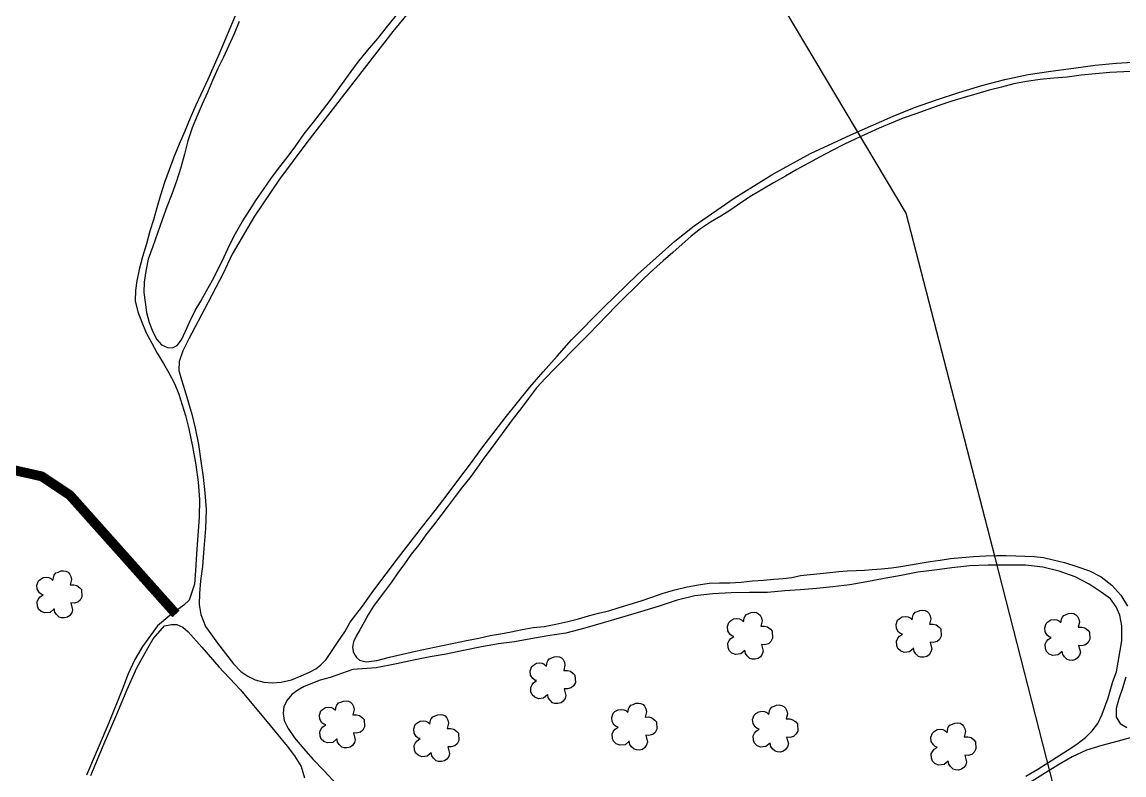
# Model space of a CAD drawing. Header units: millimetres. Extents: x 758395 to 764335, y 7809539 to 7813739.
# Drawn here: x 760642.9 to 760980.5, y 7812316.5 to 7812547 of the extents above; entities that cross this region are included whole.
import ezdxf

# ---------------------------------------------------------------- set-up
doc = ezdxf.new("R2010")
doc.units = ezdxf.units.MM
doc.linetypes.add('CONTINUO', pattern=[0])
for name, color, linetype in [('0114000634', 1, 'Continuous'), ('0114000634021', 5, 'Continuous'), ('0114000634037', 5, 'Continuous'), ('0114000634041', 5, 'Continuous'), ('0114000634042', 5, 'Continuous'), ('0114000634045', 5, 'Continuous'), ('MATO', 3, 'Continuous'), ('REDE_DE_LUZ', 6, 'Continuous'), ('TEXTO', 7, 'Continuous')]:
    doc.layers.add(name, color=color, linetype=linetype)

msp = doc.modelspace()

# ---------------------------------------------------------------- linework, layer by layer
at = {"layer": '0114000634', "color": 1, "linetype": 'ByBlock'}
msp.add_lwpolyline([(760708.18, 7812548.85), (760703.3, 7812537.3), (760699.74, 7812529.4), (760696.09, 7812521.59), (760694.33, 7812517.6), (760692.7, 7812513.55), (760690.97, 7812509.61), (760689.34, 7812505.65), (760687.98, 7812501.71), (760686.55, 7812497.9), (760685.3, 7812493.97), (760684.18, 7812490.07), (760683.19, 7812486.41), (760682.06, 7812482.97), (760681, 7812479.12), (760679.81, 7812475.08), (760678.77, 7812471.23), (760678.01, 7812467.78), (760677.58, 7812464.76), (760677.54, 7812461.64), (760678.36, 7812458.27), (760679.56, 7812455.07), (760680.92, 7812451.88), (760682.6, 7812448.67), (760684.24, 7812445.6), (760686.16, 7812442.44), (760687.8, 7812439.57), (760689.56, 7812436.38), (760690.95, 7812433.02), (760691.96, 7812429.81), (760692.93, 7812426.52), (760693.97, 7812422.5), (760695.09, 7812417.01), (760696.06, 7812411.47), (760696.78, 7812406.09), (760697.23, 7812400.82), (760697.18, 7812395.43), (760696.3, 7812384.2), (760695.99, 7812379.05), (760695.7, 7812374.9), (760694.83, 7812372.12), (760694.09, 7812370.02), (760692.44, 7812368.51), (760690.18, 7812366.79), (760688.19, 7812365.3), (760684.33, 7812362.12), (760682.25, 7812359.22), (760679.82, 7812355.79), (760677.46, 7812351.82), (760675.4, 7812347.49), (760673.61, 7812342.84), (760669.44, 7812332.44), (760662.61, 7812316.38)], dxfattribs=at)
at = {"layer": '0114000634021', "linetype": 'ByBlock'}
msp.add_lwpolyline([(760709.36, 7812547.18), (760707.87, 7812543.39), (760706.24, 7812539.77), (760704.57, 7812536.26), (760702.8, 7812532.73), (760701.18, 7812529.07), (760699.64, 7812525.42), (760698.08, 7812521.82), (760696.54, 7812518.28), (760694.99, 7812514.64), (760693.62, 7812510.68), (760692.6, 7812506.51), (760691.49, 7812502.44), (760690.21, 7812498.32), (760688.73, 7812494.31), (760687.2, 7812490.42), (760685.79, 7812486.46), (760684.32, 7812482.4), (760682.89, 7812478.27), (760681.53, 7812474.44), (760680.79, 7812470.73), (760680.28, 7812467.35), (760680.22, 7812464.18), (760680.55, 7812461.21), (760681, 7812458.08), (760681.82, 7812454.96), (760682.9, 7812452.13), (760684.2, 7812449.8), (760685.64, 7812448.17), (760687.38, 7812447.37), (760689, 7812447.26), (760690.4, 7812447.94), (760691.71, 7812449.73), (760692.94, 7812452.38), (760694.34, 7812455.54), (760695.92, 7812458.65), (760697.61, 7812461.58), (760699.38, 7812464.66), (760701.24, 7812468.02), (760703.1, 7812471.59), (760704.76, 7812475.14), (760706.47, 7812478.71), (760708.29, 7812482.27), (760710.32, 7812485.83), (760712.59, 7812489.26), (760714.71, 7812492.63), (760716.86, 7812495.77), (760719.05, 7812498.96), (760721.45, 7812502.21), (760724.05, 7812505.53), (760726.7, 7812509.05), (760729.31, 7812512.78), (760732.11, 7812516.39), (760734.96, 7812519.87), (760737.62, 7812523.42), (760740.26, 7812527.03), (760742.92, 7812530.73), (760745.67, 7812534.55), (760748.71, 7812538.29), (760751.92, 7812541.99), (760754.97, 7812545.83), (760758.06, 7812549.68)], dxfattribs=at)
at = {"layer": '0114000634037', "linetype": 'ByBlock'}
for points in [[(760984.58, 7812531.97), (760980.42, 7812531.76), (760976.13, 7812531.55), (760971.69, 7812531.13), (760967.32, 7812530.69), (760963.05, 7812530.16), (760958.97, 7812529.83), (760954.74, 7812529.4), (760950.56, 7812528.81), (760946.76, 7812528.07), (760942.96, 7812527.1), (760939.14, 7812526.11), (760935.35, 7812525.06), (760931.53, 7812523.9), (760927.7, 7812522.73), (760924.03, 7812521.52), (760920.39, 7812520.21), (760916.65, 7812518.93), (760912.85, 7812517.53), (760909.11, 7812516), (760905.5, 7812514.46), (760901.89, 7812512.86), (760898.31, 7812511.2), (760894.67, 7812509.48), (760891.07, 7812507.67), (760887.41, 7812505.69), (760883.78, 7812503.77), (760880.27, 7812501.83), (760876.75, 7812499.78), (760873.12, 7812497.79), (760869.77, 7812495.88), (760866.39, 7812493.84), (760863.1, 7812491.66), (760859.98, 7812489.55), (760856.98, 7812487.55), (760853.79, 7812485.69), (760850.74, 7812483.66), (760847.88, 7812481.41), (760845.07, 7812479.02), (760842.2, 7812476.49), (760839.26, 7812473.93), (760836.32, 7812471.28), (760833.39, 7812468.52), (760830.49, 7812465.61), (760827.55, 7812462.8), (760824.8, 7812460.05), (760822.14, 7812457.29), (760819.37, 7812454.37), (760816.58, 7812451.52), (760813.9, 7812448.76), (760811.22, 7812446.11), (760808.52, 7812443.41), (760805.94, 7812440.75), (760803.26, 7812437.94), (760800.5, 7812435), (760797.99, 7812431.75), (760795.66, 7812428.58), (760793.36, 7812425.62), (760791.13, 7812422.51), (760788.84, 7812419.46), (760786.57, 7812416.47), (760784.36, 7812413.43), (760782.16, 7812410.4), (760780.01, 7812407.49), (760777.76, 7812404.67), (760775.59, 7812401.78), (760773.39, 7812398.83), (760771.14, 7812395.87), (760768.91, 7812392.93), (760766.62, 7812389.99), (760764.42, 7812386.91), (760762.13, 7812384.04), (760760.09, 7812381.17), (760758.03, 7812378.34), (760756.1, 7812375.54), (760754.23, 7812373.02), (760752.27, 7812370.56), (760750.56, 7812368.21), (760748.99, 7812365.74), (760747.68, 7812363.23), (760746.38, 7812360.87), (760745.25, 7812359), (760744.43, 7812357.24), (760744.07, 7812355.59), (760744.27, 7812354.3), (760744.68, 7812353.38), (760745, 7812352.95), (760745.31, 7812352.47), (760746.28, 7812351.67), (760748.29, 7812351.07), (760751.57, 7812351.52), (760755.49, 7812352.5), (760759.47, 7812353.5), (760763.43, 7812354.34), (760767.32, 7812355.22), (760771.22, 7812356.05), (760775.17, 7812356.87), (760779.05, 7812357.6), (760782.84, 7812358.35), (760786.3, 7812359.14), (760789.44, 7812359.7), (760792.68, 7812360.32), (760796.05, 7812361.04), (760799.46, 7812361.59), (760802.85, 7812361.95), (760806.45, 7812362.69), (760810.06, 7812363.47), (760813.37, 7812364.32), (760816.45, 7812365.19), (760819.51, 7812365.99), (760822.62, 7812366.72), (760825.84, 7812367.73), (760829.22, 7812368.81), (760832.55, 7812369.78), (760835.84, 7812370.94), (760839.33, 7812372.11), (760842.91, 7812373.13), (760846.6, 7812374.03), (760850.15, 7812374.73), (760853.37, 7812375.18), (760856.56, 7812375.27), (760859.76, 7812375.34), (760863.16, 7812375.5), (760866.66, 7812375.92), (760870.05, 7812376.11), (760873.18, 7812376.46), (760876.03, 7812376.66), (760878.68, 7812376.98), (760881.33, 7812377.5), (760884.34, 7812377.88), (760887.42, 7812378.17), (760890.38, 7812378.48), (760893.06, 7812378.75), (760895.65, 7812378.96), (760898.43, 7812379.1), (760900.97, 7812379.23), (760903.29, 7812379.39), (760906.22, 7812379.62), (760909.28, 7812379.85), (760912.14, 7812380.29), (760915.06, 7812380.78), (760918.05, 7812381.37), (760921.09, 7812381.86), (760924.15, 7812382.28), (760927.35, 7812382.71), (760930.81, 7812383.1), (760934.4, 7812383.38), (760938.01, 7812383.57), (760941.39, 7812383.64), (760944.41, 7812383.71), (760947.3, 7812383.62), (760950.11, 7812383.46), (760952.91, 7812383.38), (760955.81, 7812383.1), (760958.78, 7812382.39), (760962.26, 7812381.55), (760966.01, 7812380.28), (760969.85, 7812378.96), (760973.5, 7812377.15), (760976.78, 7812374.58), (760979.48, 7812371.58), (760981.51, 7812368.19)], [(760980.98, 7812346.4), (760980.01, 7812343.04), (760978.87, 7812339.83), (760978.07, 7812336.81), (760978.09, 7812334.22), (760979.25, 7812332.24), (760981.36, 7812331)]]:
    msp.add_lwpolyline(points, dxfattribs=at)
at = {"layer": '0114000634041', "linetype": 'ByBlock'}
for points in [[(760765.15, 7812554.69), (760756.47, 7812544.14), (760747.7, 7812532.77), (760738.86, 7812521.42), (760730.08, 7812510.15), (760721.73, 7812498.89), (760714.04, 7812487.56), (760707.28, 7812475.89), (760704.52, 7812470.06), (760698.81, 7812459.12), (760693.97, 7812450.02), (760692.11, 7812446.31), (760690.98, 7812443.11), (760690.92, 7812440.28), (760691.67, 7812437.44), (760692.78, 7812434.19), (760694.89, 7812426.95), (760695.92, 7812422.62), (760696.92, 7812417.62), (760697.64, 7812412.54), (760698.36, 7812407.66), (760698.87, 7812402.82), (760699.27, 7812397.71), (760699.09, 7812391.97), (760698.6, 7812385.8), (760698.13, 7812380.34), (760697.51, 7812375.89), (760697.19, 7812372.05), (760697.15, 7812368.65), (760697.64, 7812365.59), (760699.07, 7812361.94), (760700.75, 7812359.7), (760702.71, 7812356.84), (760707.69, 7812350.5), (760709.93, 7812348.16), (760712, 7812346.72), (760714.31, 7812345.57), (760716.9, 7812344.94), (760719.48, 7812344.72), (760722.3, 7812344.87), (760725.4, 7812345.59), (760728.4, 7812346.82), (760730.98, 7812347.95), (760732.89, 7812348.95), (760734.41, 7812350.18), (760736.01, 7812351.86), (760737.87, 7812354.56), (760739.73, 7812357.32), (760741.75, 7812360.33), (760743.44, 7812363.24), (760747.21, 7812368.21), (760750.63, 7812373.04), (760758.16, 7812383.07), (760765.6, 7812392.57)], [(760765.6, 7812392.57), (760769.44, 7812397.46), (760773.16, 7812402.25), (760776.72, 7812407.02), (760780.22, 7812411.78), (760783.75, 7812416.5), (760790.89, 7812425.83), (760798.41, 7812435.22), (760802.48, 7812439.93), (760806.79, 7812444.72), (760811.23, 7812449.67), (760821, 7812459.59), (760831.45, 7812469.72), (760842.86, 7812479.88), (760848.79, 7812484.59), (760861, 7812493.12), (760872.84, 7812500.46), (760884.41, 7812506.77), (760896.76, 7812512.47), (760909.73, 7812518.17), (760916.28, 7812520.82), (760923.01, 7812523.21), (760929.9, 7812525.46), (760936.89, 7812527.58), (760943.99, 7812529.43), (760951.06, 7812530.98), (760958.08, 7812532), (760965, 7812532.92), (760971.66, 7812533.79), (760978.06, 7812534.42), (760990.05, 7812535.13)]]:
    msp.add_lwpolyline(points, dxfattribs=at)
at = {"layer": '0114000634042', "linetype": 'ByBlock'}
msp.add_lwpolyline([(760663.99, 7812316.33), (760668.07, 7812326.13), (760670.09, 7812330.82), (760671.95, 7812335.1), (760675.08, 7812342.6), (760678.02, 7812349.32), (760681.48, 7812355.52), (760683.04, 7812358.14), (760686.53, 7812362.13), (760688.62, 7812362.58), (760690.28, 7812362.54), (760692.13, 7812361.73), (760693.8, 7812360.3), (760697.96, 7812355.58), (760703.2, 7812349.6), (760709.75, 7812342.53), (760718.93, 7812331.59), (760724.09, 7812325.3), (760726.39, 7812322.29), (760728.4, 7812319.06), (760729.4, 7812315.65)], dxfattribs=at)
at = {"layer": '0114000634045', "linetype": 'ByBlock'}
msp.add_lwpolyline([(760983.79, 7812328.28), (760978.68, 7812326.81), (760973.7, 7812325.46), (760969.02, 7812324.06), (760964.64, 7812322), (760960.23, 7812319.44), (760955.58, 7812316.6), (760946.1, 7812310.72)], dxfattribs=at)
at = {"layer": 'MATO', "linetype": 'ByBlock'}
msp.add_lwpolyline([(760950.38, 7812316.14), (760954.08, 7812318.29), (760963.1, 7812323.93), (760966.01, 7812325.95), (760968.66, 7812327.97), (760970.71, 7812329.99), (760972.44, 7812332.28), (760973.82, 7812335.13), (760975.57, 7812340.14), (760977.06, 7812345.08), (760978.14, 7812348.05), (760979.79, 7812357.59), (760979.82, 7812362.18), (760979.18, 7812365.4), (760978.11, 7812367.98), (760976.31, 7812370.39), (760973.48, 7812372.47), (760969.81, 7812374.9), (760965.46, 7812377.1), (760960.62, 7812378.86), (760955.56, 7812380.06), (760950.28, 7812380.68), (760944.67, 7812380.73), (760938.87, 7812380.72), (760933.24, 7812380.46), (760927.76, 7812379.88), (760922.42, 7812379.18), (760917.31, 7812378.54), (760912.16, 7812377.57), (760906.95, 7812376.65), (760901.73, 7812375.65), (760896.48, 7812374.73), (760891.26, 7812374.05), (760886.28, 7812373.56), (760881.34, 7812373.17), (760876.53, 7812372.83), (760871.3, 7812372.39), (760865.73, 7812372.31), (760860.07, 7812372.21), (760854.51, 7812371.98), (760848.99, 7812371.28), (760843.59, 7812369.96), (760838.11, 7812368.21), (760832.34, 7812366.39), (760826.49, 7812364.68), (760820.87, 7812363.08), (760815.26, 7812361.42), (760809.49, 7812359.93), (760803.92, 7812359.09), (760798.71, 7812358.19), (760793.72, 7812357.28), (760788.82, 7812356.61), (760783.61, 7812355.72), (760778.15, 7812354.55), (760772.82, 7812353.5), (760767.91, 7812352.69), (760763.28, 7812351.76), (760758.99, 7812350.82), (760757.63, 7812350.46), (760751.39, 7812349.27), (760744.21, 7812348.82), (760737.3, 7812346.32), (760734.21, 7812345.52), (760729.35, 7812343.61), (760727.35, 7812342.48), (760725.54, 7812341.1), (760724.05, 7812339.38), (760723.12, 7812337.42), (760722.85, 7812335.27), (760723.15, 7812333.12), (760724.36, 7812330.72), (760726.33, 7812327.88), (760729.15, 7812324.46), (760731.95, 7812321.29), (760735.32, 7812317.87), (760743.42, 7812309.14)], dxfattribs=at)
at = {"layer": 'MATO', "linetype": 'CONTINUO'}
for points in [[(760652.7, 7812367.3, 0), (760651.46, 7812366.25, 0), (760649.87, 7812366.07, 0), (760648.75, 7812366.51, 0), (760647.95, 7812367.29, 0), (760647.62, 7812368.2, 0), (760647.53, 7812369.53, 0), (760647.96, 7812370.37, 0), (760648.41, 7812370.99, 0), (760649.32, 7812371.61, 0), (760648.74, 7812371.79, 0), (760648.17, 7812372.26, 0), (760647.5, 7812373.32, 0), (760647.38, 7812374.59, 0), (760647.86, 7812375.9, 0), (760648.37, 7812376.37, 0), (760649.3, 7812376.94, 0), (760650.28, 7812377.07, 0), (760651.06, 7812376.96, 0), (760651.68, 7812376.67, 0), (760652.35, 7812376.07, 0), (760652.56, 7812377.22, 0), (760652.73, 7812377.68, 0), (760653.23, 7812378.32, 0), (760653.99, 7812378.6, 0), (760654.72, 7812378.93, 0), (760655.55, 7812379, 0), (760656.33, 7812378.89, 0), (760656.96, 7812378.56, 0), (760657.43, 7812378.05, 0), (760657.85, 7812377.23, 0), (760658.01, 7812376.33, 0), (760657.63, 7812374.71, 0), (760658.76, 7812374.73, 0), (760659.7, 7812374.5, 0), (760660.58, 7812373.8, 0), (760661.07, 7812373.24, 0), (760661.21, 7812371.02, 0), (760660.66, 7812370.02, 0), (760659.94, 7812369.36, 0), (760658.8, 7812369.06, 0), (760657.8, 7812369.14, 0), (760658.33, 7812367.07, 0), (760658.08, 7812366.18, 0), (760657.48, 7812365.34, 0), (760656.82, 7812364.81, 0), (760655.88, 7812364.58, 0), (760654.95, 7812364.64, 0), (760654.25, 7812364.83, 0), (760653.45, 7812365.62, 0), (760652.91, 7812366.33, 0), (760652.74, 7812367.41, 0)], [(760864.28, 7812354.61, 0), (760863.03, 7812353.56, 0), (760861.45, 7812353.38, 0), (760860.32, 7812353.82, 0), (760859.52, 7812354.6, 0), (760859.19, 7812355.51, 0), (760859.1, 7812356.84, 0), (760859.53, 7812357.68, 0), (760859.98, 7812358.3, 0), (760860.9, 7812358.92, 0), (760860.32, 7812359.1, 0), (760859.74, 7812359.57, 0), (760859.07, 7812360.63, 0), (760858.95, 7812361.9, 0), (760859.44, 7812363.21, 0), (760859.95, 7812363.68, 0), (760860.88, 7812364.25, 0), (760861.85, 7812364.38, 0), (760862.63, 7812364.27, 0), (760863.25, 7812363.98, 0), (760863.93, 7812363.38, 0), (760864.13, 7812364.53, 0), (760864.3, 7812364.99, 0), (760864.81, 7812365.63, 0), (760865.56, 7812365.91, 0), (760866.29, 7812366.24, 0), (760867.12, 7812366.31, 0), (760867.9, 7812366.2, 0), (760868.54, 7812365.86, 0), (760869.01, 7812365.36, 0), (760869.42, 7812364.54, 0), (760869.58, 7812363.63, 0), (760869.21, 7812362.02, 0), (760870.34, 7812362.04, 0), (760871.27, 7812361.81, 0), (760872.16, 7812361.11, 0), (760872.65, 7812360.55, 0), (760872.78, 7812358.33, 0), (760872.23, 7812357.33, 0), (760871.51, 7812356.67, 0), (760870.37, 7812356.37, 0), (760869.37, 7812356.45, 0), (760869.9, 7812354.38, 0), (760869.66, 7812353.49, 0), (760869.06, 7812352.65, 0), (760868.4, 7812352.12, 0), (760867.46, 7812351.89, 0), (760866.53, 7812351.95, 0), (760865.83, 7812352.14, 0), (760865.03, 7812352.93, 0), (760864.48, 7812353.64, 0), (760864.31, 7812354.71, 0)], [(760915.95, 7812355.25, 0), (760914.71, 7812354.21, 0), (760913.12, 7812354.02, 0), (760911.99, 7812354.46, 0), (760911.19, 7812355.25, 0), (760910.86, 7812356.15, 0), (760910.77, 7812357.48, 0), (760911.21, 7812358.32, 0), (760911.66, 7812358.94, 0), (760912.57, 7812359.56, 0), (760911.99, 7812359.75, 0), (760911.42, 7812360.22, 0), (760910.75, 7812361.28, 0), (760910.63, 7812362.54, 0), (760911.11, 7812363.86, 0), (760911.62, 7812364.33, 0), (760912.55, 7812364.9, 0), (760913.53, 7812365.03, 0), (760914.31, 7812364.91, 0), (760914.93, 7812364.63, 0), (760915.6, 7812364.02, 0), (760915.81, 7812365.18, 0), (760915.98, 7812365.64, 0), (760916.48, 7812366.28, 0), (760917.24, 7812366.56, 0), (760917.97, 7812366.88, 0), (760918.8, 7812366.96, 0), (760919.58, 7812366.85, 0), (760920.21, 7812366.51, 0), (760920.68, 7812366, 0), (760921.1, 7812365.19, 0), (760921.26, 7812364.28, 0), (760920.88, 7812362.67, 0), (760922.01, 7812362.68, 0), (760922.95, 7812362.46, 0), (760923.83, 7812361.76, 0), (760924.32, 7812361.2, 0), (760924.45, 7812358.97, 0), (760923.91, 7812357.98, 0), (760923.18, 7812357.32, 0), (760922.04, 7812357.01, 0), (760921.04, 7812357.1, 0), (760921.58, 7812355.02, 0), (760921.33, 7812354.14, 0), (760920.73, 7812353.29, 0), (760920.07, 7812352.77, 0), (760919.13, 7812352.53, 0), (760918.2, 7812352.59, 0), (760917.5, 7812352.79, 0), (760916.7, 7812353.58, 0), (760916.16, 7812354.28, 0), (760915.99, 7812355.36, 0)], [(760961.49, 7812354.29, 0), (760960.25, 7812353.24, 0), (760958.66, 7812353.06, 0), (760957.53, 7812353.5, 0), (760956.73, 7812354.28, 0), (760956.4, 7812355.18, 0), (760956.31, 7812356.51, 0), (760956.75, 7812357.35, 0), (760957.2, 7812357.97, 0), (760958.11, 7812358.59, 0), (760957.53, 7812358.78, 0), (760956.96, 7812359.25, 0), (760956.29, 7812360.31, 0), (760956.17, 7812361.57, 0), (760956.65, 7812362.89, 0), (760957.16, 7812363.36, 0), (760958.09, 7812363.93, 0), (760959.07, 7812364.06, 0), (760959.85, 7812363.95, 0), (760960.47, 7812363.66, 0), (760961.14, 7812363.06, 0), (760961.35, 7812364.21, 0), (760961.52, 7812364.67, 0), (760962.02, 7812365.31, 0), (760962.78, 7812365.59, 0), (760963.51, 7812365.91, 0), (760964.34, 7812365.99, 0), (760965.12, 7812365.88, 0), (760965.75, 7812365.54, 0), (760966.22, 7812365.03, 0), (760966.63, 7812364.22, 0), (760966.8, 7812363.31, 0), (760966.42, 7812361.7, 0), (760967.55, 7812361.71, 0), (760968.49, 7812361.49, 0), (760969.37, 7812360.79, 0), (760969.86, 7812360.23, 0), (760969.99, 7812358.01, 0), (760969.45, 7812357.01, 0), (760968.72, 7812356.35, 0), (760967.58, 7812356.04, 0), (760966.58, 7812356.13, 0), (760967.12, 7812354.05, 0), (760966.87, 7812353.17, 0), (760966.27, 7812352.32, 0), (760965.61, 7812351.8, 0), (760964.67, 7812351.57, 0), (760963.74, 7812351.62, 0), (760963.04, 7812351.82, 0), (760962.24, 7812352.61, 0), (760961.7, 7812353.32, 0), (760961.53, 7812354.39, 0)], [(760803.88, 7812341.05, 0), (760802.63, 7812340.01, 0), (760801.05, 7812339.82, 0), (760799.92, 7812340.26, 0), (760799.12, 7812341.05, 0), (760798.79, 7812341.95, 0), (760798.7, 7812343.28, 0), (760799.13, 7812344.12, 0), (760799.59, 7812344.74, 0), (760800.5, 7812345.36, 0), (760799.92, 7812345.54, 0), (760799.35, 7812346.02, 0), (760798.68, 7812347.08, 0), (760798.55, 7812348.34, 0), (760799.04, 7812349.65, 0), (760799.55, 7812350.13, 0), (760800.48, 7812350.69, 0), (760801.46, 7812350.82, 0), (760802.24, 7812350.71, 0), (760802.85, 7812350.43, 0), (760803.53, 7812349.82, 0), (760803.73, 7812350.98, 0), (760803.91, 7812351.44, 0), (760804.41, 7812352.08, 0), (760805.16, 7812352.35, 0), (760805.9, 7812352.68, 0), (760806.72, 7812352.76, 0), (760807.5, 7812352.64, 0), (760808.14, 7812352.31, 0), (760808.61, 7812351.8, 0), (760809.02, 7812350.98, 0), (760809.18, 7812350.08, 0), (760808.81, 7812348.46, 0), (760809.94, 7812348.48, 0), (760810.88, 7812348.26, 0), (760811.76, 7812347.56, 0), (760812.25, 7812347, 0), (760812.38, 7812344.77, 0), (760811.84, 7812343.78, 0), (760811.11, 7812343.11, 0), (760809.97, 7812342.81, 0), (760808.97, 7812342.9, 0), (760809.51, 7812340.82, 0), (760809.26, 7812339.94, 0), (760808.66, 7812339.09, 0), (760808, 7812338.56, 0), (760807.06, 7812338.33, 0), (760806.13, 7812338.39, 0), (760805.43, 7812338.59, 0), (760804.63, 7812339.37, 0), (760804.09, 7812340.08, 0), (760803.92, 7812341.16, 0)], [(760739.28, 7812327.5, 0), (760738.04, 7812326.45, 0), (760736.46, 7812326.27, 0), (760735.33, 7812326.71, 0), (760734.53, 7812327.49, 0), (760734.2, 7812328.39, 0), (760734.11, 7812329.72, 0), (760734.54, 7812330.56, 0), (760734.99, 7812331.19, 0), (760735.9, 7812331.8, 0), (760735.32, 7812331.99, 0), (760734.75, 7812332.46, 0), (760734.08, 7812333.52, 0), (760733.96, 7812334.78, 0), (760734.44, 7812336.1, 0), (760734.95, 7812336.57, 0), (760735.88, 7812337.14, 0), (760736.86, 7812337.27, 0), (760737.64, 7812337.16, 0), (760738.26, 7812336.87, 0), (760738.93, 7812336.27, 0), (760739.14, 7812337.42, 0), (760739.31, 7812337.88, 0), (760739.82, 7812338.52, 0), (760740.57, 7812338.8, 0), (760741.3, 7812339.12, 0), (760742.13, 7812339.2, 0), (760742.91, 7812339.09, 0), (760743.54, 7812338.75, 0), (760744.01, 7812338.24, 0), (760744.43, 7812337.43, 0), (760744.59, 7812336.52, 0), (760744.21, 7812334.91, 0), (760745.35, 7812334.92, 0), (760746.28, 7812334.7, 0), (760747.16, 7812334, 0), (760747.65, 7812333.44, 0), (760747.79, 7812331.22, 0), (760747.24, 7812330.22, 0), (760746.52, 7812329.56, 0), (760745.38, 7812329.25, 0), (760744.38, 7812329.34, 0), (760744.91, 7812327.26, 0), (760744.67, 7812326.38, 0), (760744.07, 7812325.53, 0), (760743.4, 7812325.01, 0), (760742.46, 7812324.78, 0), (760741.53, 7812324.83, 0), (760740.83, 7812325.03, 0), (760740.03, 7812325.82, 0), (760739.49, 7812326.53, 0), (760739.32, 7812327.6, 0)], [(760828.85, 7812326.8, 0), (760827.6, 7812325.75, 0), (760826.02, 7812325.57, 0), (760824.89, 7812326.01, 0), (760824.09, 7812326.79, 0), (760823.76, 7812327.69, 0), (760823.67, 7812329.02, 0), (760824.1, 7812329.87, 0), (760824.56, 7812330.49, 0), (760825.47, 7812331.1, 0), (760824.89, 7812331.29, 0), (760824.32, 7812331.76, 0), (760823.64, 7812332.82, 0), (760823.52, 7812334.08, 0), (760824.01, 7812335.4, 0), (760824.52, 7812335.87, 0), (760825.45, 7812336.44, 0), (760826.42, 7812336.57, 0), (760827.21, 7812336.46, 0), (760827.82, 7812336.17, 0), (760828.5, 7812335.57, 0), (760828.7, 7812336.72, 0), (760828.87, 7812337.18, 0), (760829.38, 7812337.82, 0), (760830.13, 7812338.1, 0), (760830.87, 7812338.42, 0), (760831.69, 7812338.5, 0), (760832.47, 7812338.39, 0), (760833.11, 7812338.05, 0), (760833.58, 7812337.54, 0), (760833.99, 7812336.73, 0), (760834.15, 7812335.82, 0), (760833.78, 7812334.21, 0), (760834.91, 7812334.23, 0), (760835.85, 7812334, 0), (760836.73, 7812333.3, 0), (760837.22, 7812332.74, 0), (760837.35, 7812330.52, 0), (760836.8, 7812329.52, 0), (760836.08, 7812328.86, 0), (760834.94, 7812328.55, 0), (760833.94, 7812328.64, 0), (760834.47, 7812326.57, 0), (760834.23, 7812325.68, 0), (760833.63, 7812324.84, 0), (760832.97, 7812324.31, 0), (760832.03, 7812324.08, 0), (760831.1, 7812324.13, 0), (760830.4, 7812324.33, 0), (760829.6, 7812325.12, 0), (760829.05, 7812325.83, 0), (760828.89, 7812326.9, 0)], [(760872.03, 7812326.2, 0), (760870.78, 7812325.16, 0), (760869.2, 7812324.98, 0), (760868.07, 7812325.41, 0), (760867.27, 7812326.2, 0), (760866.94, 7812327.1, 0), (760866.85, 7812328.43, 0), (760867.28, 7812329.27, 0), (760867.74, 7812329.89, 0), (760868.65, 7812330.51, 0), (760868.07, 7812330.7, 0), (760867.5, 7812331.17, 0), (760866.82, 7812332.23, 0), (760866.7, 7812333.49, 0), (760867.19, 7812334.81, 0), (760867.7, 7812335.28, 0), (760868.63, 7812335.85, 0), (760869.6, 7812335.98, 0), (760870.38, 7812335.87, 0), (760871, 7812335.58, 0), (760871.68, 7812334.98, 0), (760871.88, 7812336.13, 0), (760872.05, 7812336.59, 0), (760872.56, 7812337.23, 0), (760873.31, 7812337.51, 0), (760874.05, 7812337.83, 0), (760874.87, 7812337.91, 0), (760875.65, 7812337.8, 0), (760876.29, 7812337.46, 0), (760876.76, 7812336.95, 0), (760877.17, 7812336.14, 0), (760877.33, 7812335.23, 0), (760876.96, 7812333.62, 0), (760878.09, 7812333.63, 0), (760879.02, 7812333.41, 0), (760879.91, 7812332.71, 0), (760880.4, 7812332.15, 0), (760880.53, 7812329.93, 0), (760879.98, 7812328.93, 0), (760879.26, 7812328.27, 0), (760878.12, 7812327.96, 0), (760877.12, 7812328.05, 0), (760877.65, 7812325.97, 0), (760877.41, 7812325.09, 0), (760876.81, 7812324.24, 0), (760876.15, 7812323.72, 0), (760875.21, 7812323.49, 0), (760874.28, 7812323.54, 0), (760873.58, 7812323.74, 0), (760872.78, 7812324.53, 0), (760872.23, 7812325.24, 0), (760872.07, 7812326.31, 0)], [(760768.19, 7812323.29, 0), (760766.95, 7812322.24, 0), (760765.37, 7812322.06, 0), (760764.24, 7812322.5, 0), (760763.44, 7812323.28, 0), (760763.11, 7812324.18, 0), (760763.02, 7812325.52, 0), (760763.45, 7812326.36, 0), (760763.9, 7812326.98, 0), (760764.81, 7812327.6, 0), (760764.23, 7812327.78, 0), (760763.66, 7812328.25, 0), (760762.99, 7812329.31, 0), (760762.87, 7812330.58, 0), (760763.35, 7812331.89, 0), (760763.86, 7812332.36, 0), (760764.79, 7812332.93, 0), (760765.77, 7812333.06, 0), (760766.55, 7812332.95, 0), (760767.17, 7812332.66, 0), (760767.84, 7812332.06, 0), (760768.05, 7812333.21, 0), (760768.22, 7812333.67, 0), (760768.72, 7812334.31, 0), (760769.48, 7812334.59, 0), (760770.21, 7812334.92, 0), (760771.04, 7812334.99, 0), (760771.82, 7812334.88, 0), (760772.45, 7812334.54, 0), (760772.92, 7812334.04, 0), (760773.34, 7812333.22, 0), (760773.5, 7812332.31, 0), (760773.12, 7812330.7, 0), (760774.26, 7812330.72, 0), (760775.19, 7812330.49, 0), (760776.07, 7812329.79, 0), (760776.56, 7812329.23, 0), (760776.7, 7812327.01, 0), (760776.15, 7812326.01, 0), (760775.43, 7812325.35, 0), (760774.29, 7812325.05, 0), (760773.29, 7812325.13, 0), (760773.82, 7812323.06, 0), (760773.58, 7812322.17, 0), (760772.97, 7812321.33, 0), (760772.31, 7812320.8, 0), (760771.37, 7812320.57, 0), (760770.44, 7812320.63, 0), (760769.74, 7812320.82, 0), (760768.94, 7812321.61, 0), (760768.4, 7812322.32, 0), (760768.23, 7812323.39, 0)], [(760926.61, 7812320.72, 0), (760925.36, 7812319.67, 0), (760923.78, 7812319.49, 0), (760922.65, 7812319.93, 0), (760921.85, 7812320.71, 0), (760921.52, 7812321.61, 0), (760921.43, 7812322.95, 0), (760921.86, 7812323.79, 0), (760922.32, 7812324.41, 0), (760923.23, 7812325.03, 0), (760922.65, 7812325.21, 0), (760922.08, 7812325.68, 0), (760921.41, 7812326.74, 0), (760921.28, 7812328.01, 0), (760921.77, 7812329.32, 0), (760922.28, 7812329.79, 0), (760923.21, 7812330.36, 0), (760924.19, 7812330.49, 0), (760924.97, 7812330.38, 0), (760925.58, 7812330.09, 0), (760926.26, 7812329.49, 0), (760926.46, 7812330.64, 0), (760926.64, 7812331.1, 0), (760927.14, 7812331.74, 0), (760927.89, 7812332.02, 0), (760928.63, 7812332.35, 0), (760929.45, 7812332.42, 0), (760930.23, 7812332.31, 0), (760930.87, 7812331.97, 0), (760931.34, 7812331.47, 0), (760931.75, 7812330.65, 0), (760931.92, 7812329.74, 0), (760931.54, 7812328.13, 0), (760932.67, 7812328.15, 0), (760933.61, 7812327.92, 0), (760934.49, 7812327.22, 0), (760934.98, 7812326.66, 0), (760935.11, 7812324.44, 0), (760934.57, 7812323.44, 0), (760933.84, 7812322.78, 0), (760932.7, 7812322.48, 0), (760931.7, 7812322.56, 0), (760932.24, 7812320.49, 0), (760931.99, 7812319.6, 0), (760931.39, 7812318.76, 0), (760930.73, 7812318.23, 0), (760929.79, 7812318, 0), (760928.86, 7812318.05, 0), (760928.16, 7812318.25, 0), (760927.36, 7812319.04, 0), (760926.82, 7812319.75, 0), (760926.65, 7812320.82, 0)]]:
    msp.add_polyline3d(points, dxfattribs=at)
at = {"layer": 'REDE_DE_LUZ', "color": 6, "linetype": 'Continuous'}
msp.add_lwpolyline([(761052.07, 7811949.03), (760940.96, 7812383.04), (760913.75, 7812488.47), (760707.41, 7812834.45)], dxfattribs=at)
at = {"layer": 'TEXTO', "linetype": 'ByBlock', "const_width": 3}
msp.add_lwpolyline([(760514.14, 7812437.2), (760561.33, 7812427.55), (760648.91, 7812407.9), (760657.49, 7812402.19), (760690.02, 7812365.75)], dxfattribs=at)

doc.saveas('drawing.dxf')
